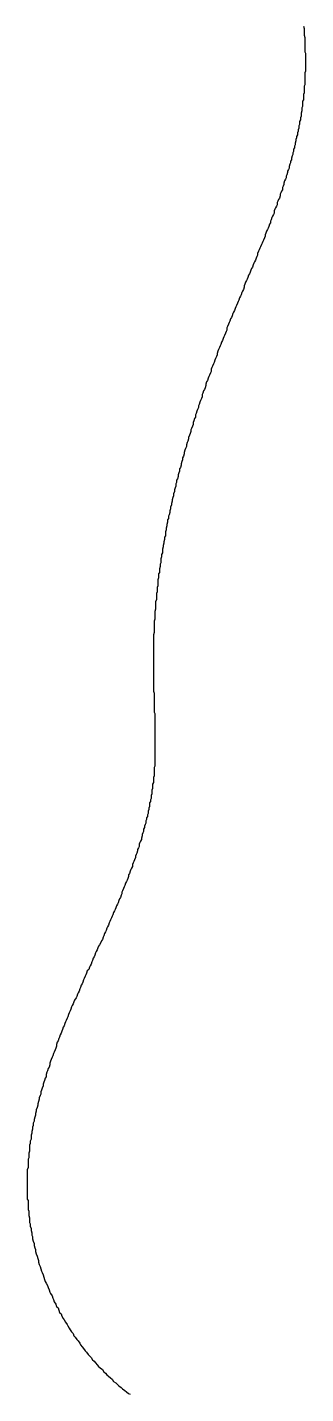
# Model space of a CAD drawing. Header units: millimetres. Extents: x 111 to 2999, y 81 to 1941.
# Drawn here: x 950.42 to 954.13, y 822.22 to 840.43 of the extents above; entities that cross this region are included whole.
import ezdxf

# ---------------------------------------------------------------- set-up
doc = ezdxf.new("R2010")
doc.units = ezdxf.units.MM
doc.layers.add('DRAW', color=7, linetype='Continuous')

msp = doc.modelspace()

# ---------------------------------------------------------------- linework, layer by layer
at = {"layer": 'DRAW'}
msp.add_polyline3d([(954.1, 840.443, 0), (954.11, 840.413, 0), (954.11, 840.393, 0), (954.11, 840.373, 0), (954.11, 840.343, 0), (954.11, 840.323, 0), (954.12, 840.293, 0), (954.12, 840.273, 0), (954.12, 840.243, 0), (954.12, 840.223, 0), (954.12, 840.193, 0), (954.12, 840.173, 0), (954.12, 840.153, 0), (954.12, 840.123, 0), (954.12, 840.103, 0), (954.13, 840.083, 0), (954.13, 840.053, 0), (954.13, 840.033, 0), (954.13, 840.013, 0), (954.13, 839.983, 0), (954.13, 839.963, 0), (954.13, 839.943, 0), (954.13, 839.913, 0), (954.13, 839.893, 0), (954.13, 839.873, 0), (954.13, 839.843, 0), (954.12, 839.823, 0), (954.12, 839.803, 0), (954.12, 839.783, 0), (954.12, 839.753, 0), (954.12, 839.733, 0), (954.12, 839.713, 0), (954.12, 839.693, 0), (954.12, 839.663, 0), (954.11, 839.643, 0), (954.11, 839.623, 0), (954.11, 839.603, 0), (954.11, 839.573, 0), (954.11, 839.553, 0), (954.1, 839.533, 0), (954.1, 839.513, 0), (954.1, 839.483, 0), (954.1, 839.463, 0), (954.09, 839.443, 0), (954.09, 839.423, 0), (954.09, 839.393, 0), (954.09, 839.373, 0), (954.08, 839.353, 0), (954.08, 839.333, 0), (954.08, 839.313, 0), (954.07, 839.283, 0), (954.07, 839.263, 0), (954.07, 839.243, 0), (954.06, 839.223, 0), (954.06, 839.193, 0), (954.05, 839.173, 0), (954.05, 839.153, 0), (954.05, 839.133, 0), (954.04, 839.113, 0), (954.04, 839.083, 0), (954.03, 839.063, 0), (954.03, 839.043, 0), (954.02, 839.023, 0), (954.02, 838.993, 0), (954.01, 838.973, 0), (954.01, 838.953, 0), (954, 838.933, 0), (954, 838.913, 0), (953.99, 838.883, 0), (953.99, 838.863, 0), (953.98, 838.843, 0), (953.98, 838.823, 0), (953.97, 838.803, 0), (953.97, 838.773, 0), (953.96, 838.753, 0), (953.96, 838.733, 0), (953.95, 838.713, 0), (953.94, 838.683, 0), (953.94, 838.663, 0), (953.93, 838.643, 0), (953.93, 838.623, 0), (953.92, 838.603, 0), (953.91, 838.573, 0), (953.91, 838.553, 0), (953.9, 838.533, 0), (953.89, 838.513, 0), (953.89, 838.493, 0), (953.88, 838.463, 0), (953.87, 838.443, 0), (953.87, 838.423, 0), (953.86, 838.403, 0), (953.85, 838.383, 0), (953.84, 838.353, 0), (953.84, 838.333, 0), (953.83, 838.313, 0), (953.82, 838.293, 0), (953.82, 838.263, 0), (953.81, 838.243, 0), (953.8, 838.223, 0), (953.79, 838.203, 0), (953.79, 838.183, 0), (953.78, 838.153, 0), (953.77, 838.133, 0), (953.76, 838.113, 0), (953.75, 838.093, 0), (953.75, 838.063, 0), (953.74, 838.043, 0), (953.73, 838.023, 0), (953.72, 838.003, 0), (953.71, 837.983, 0), (953.71, 837.953, 0), (953.7, 837.933, 0), (953.69, 837.913, 0), (953.68, 837.893, 0), (953.67, 837.863, 0), (953.66, 837.843, 0), (953.66, 837.823, 0), (953.65, 837.803, 0), (953.64, 837.773, 0), (953.63, 837.753, 0), (953.62, 837.733, 0), (953.61, 837.713, 0), (953.6, 837.683, 0), (953.59, 837.663, 0), (953.59, 837.643, 0), (953.58, 837.623, 0), (953.57, 837.593, 0), (953.56, 837.573, 0), (953.55, 837.553, 0), (953.54, 837.533, 0), (953.53, 837.503, 0), (953.52, 837.483, 0), (953.51, 837.463, 0), (953.5, 837.443, 0), (953.49, 837.413, 0), (953.49, 837.393, 0), (953.48, 837.373, 0), (953.47, 837.353, 0), (953.46, 837.323, 0), (953.45, 837.303, 0), (953.44, 837.283, 0), (953.43, 837.263, 0), (953.42, 837.233, 0), (953.41, 837.213, 0), (953.4, 837.193, 0), (953.39, 837.163, 0), (953.38, 837.143, 0), (953.37, 837.123, 0), (953.36, 837.093, 0), (953.35, 837.073, 0), (953.34, 837.053, 0), (953.33, 837.033, 0), (953.32, 837.003, 0), (953.31, 836.983, 0), (953.31, 836.963, 0), (953.3, 836.933, 0), (953.29, 836.913, 0), (953.28, 836.893, 0), (953.27, 836.863, 0), (953.26, 836.843, 0), (953.25, 836.823, 0), (953.24, 836.793, 0), (953.23, 836.773, 0), (953.22, 836.753, 0), (953.21, 836.723, 0), (953.2, 836.703, 0), (953.19, 836.683, 0), (953.18, 836.653, 0), (953.17, 836.633, 0), (953.16, 836.613, 0), (953.15, 836.583, 0), (953.14, 836.563, 0), (953.13, 836.543, 0), (953.12, 836.513, 0), (953.11, 836.493, 0), (953.1, 836.473, 0), (953.09, 836.443, 0), (953.08, 836.423, 0), (953.08, 836.393, 0), (953.07, 836.373, 0), (953.06, 836.353, 0), (953.05, 836.323, 0), (953.04, 836.303, 0), (953.03, 836.283, 0), (953.02, 836.253, 0), (953.01, 836.233, 0), (953, 836.203, 0), (952.99, 836.183, 0), (952.98, 836.163, 0), (952.97, 836.133, 0), (952.96, 836.113, 0), (952.95, 836.083, 0), (952.95, 836.063, 0), (952.94, 836.043, 0), (952.93, 836.013, 0), (952.92, 835.993, 0), (952.91, 835.963, 0), (952.9, 835.943, 0), (952.89, 835.913, 0), (952.88, 835.893, 0), (952.87, 835.873, 0), (952.87, 835.843, 0), (952.86, 835.823, 0), (952.85, 835.793, 0), (952.84, 835.773, 0), (952.83, 835.753, 0), (952.82, 835.723, 0), (952.81, 835.703, 0), (952.8, 835.673, 0), (952.8, 835.653, 0), (952.79, 835.623, 0), (952.78, 835.603, 0), (952.77, 835.583, 0), (952.76, 835.553, 0), (952.75, 835.533, 0), (952.75, 835.503, 0), (952.74, 835.483, 0), (952.73, 835.453, 0), (952.72, 835.433, 0), (952.71, 835.403, 0), (952.7, 835.383, 0), (952.7, 835.363, 0), (952.69, 835.333, 0), (952.68, 835.313, 0), (952.67, 835.283, 0), (952.66, 835.263, 0), (952.66, 835.233, 0), (952.65, 835.213, 0), (952.64, 835.183, 0), (952.63, 835.163, 0), (952.63, 835.133, 0), (952.62, 835.113, 0), (952.61, 835.083, 0), (952.6, 835.063, 0), (952.6, 835.043, 0), (952.59, 835.013, 0), (952.58, 834.993, 0), (952.57, 834.963, 0), (952.57, 834.943, 0), (952.56, 834.913, 0), (952.55, 834.893, 0), (952.54, 834.863, 0), (952.54, 834.843, 0), (952.53, 834.813, 0), (952.52, 834.793, 0), (952.51, 834.763, 0), (952.51, 834.743, 0), (952.5, 834.713, 0), (952.49, 834.693, 0), (952.49, 834.663, 0), (952.48, 834.643, 0), (952.47, 834.613, 0), (952.47, 834.593, 0), (952.46, 834.563, 0), (952.45, 834.543, 0), (952.45, 834.513, 0), (952.44, 834.493, 0), (952.43, 834.463, 0), (952.43, 834.443, 0), (952.42, 834.413, 0), (952.41, 834.393, 0), (952.41, 834.363, 0), (952.4, 834.343, 0), (952.4, 834.313, 0), (952.39, 834.293, 0), (952.38, 834.263, 0), (952.38, 834.243, 0), (952.37, 834.213, 0), (952.37, 834.183, 0), (952.36, 834.163, 0), (952.35, 834.133, 0), (952.35, 834.113, 0), (952.34, 834.083, 0), (952.34, 834.063, 0), (952.33, 834.033, 0), (952.33, 834.013, 0), (952.32, 833.983, 0), (952.32, 833.963, 0), (952.31, 833.933, 0), (952.3, 833.913, 0), (952.3, 833.883, 0), (952.29, 833.863, 0), (952.29, 833.833, 0), (952.28, 833.803, 0), (952.28, 833.783, 0), (952.27, 833.753, 0), (952.27, 833.733, 0), (952.26, 833.703, 0), (952.26, 833.683, 0), (952.26, 833.653, 0), (952.25, 833.633, 0), (952.25, 833.603, 0), (952.24, 833.573, 0), (952.24, 833.553, 0), (952.23, 833.523, 0), (952.23, 833.503, 0), (952.22, 833.473, 0), (952.22, 833.453, 0), (952.22, 833.423, 0), (952.21, 833.403, 0), (952.21, 833.373, 0), (952.2, 833.343, 0), (952.2, 833.323, 0), (952.2, 833.293, 0), (952.19, 833.273, 0), (952.19, 833.243, 0), (952.18, 833.213, 0), (952.18, 833.193, 0), (952.18, 833.163, 0), (952.17, 833.143, 0), (952.17, 833.113, 0), (952.17, 833.093, 0), (952.16, 833.063, 0), (952.16, 833.033, 0), (952.16, 833.013, 0), (952.16, 832.983, 0), (952.15, 832.963, 0), (952.15, 832.933, 0), (952.15, 832.903, 0), (952.14, 832.883, 0), (952.14, 832.853, 0), (952.14, 832.833, 0), (952.14, 832.803, 0), (952.13, 832.773, 0), (952.13, 832.753, 0), (952.13, 832.723, 0), (952.13, 832.703, 0), (952.13, 832.673, 0), (952.12, 832.643, 0), (952.12, 832.623, 0), (952.12, 832.593, 0), (952.12, 832.573, 0), (952.12, 832.543, 0), (952.11, 832.513, 0), (952.11, 832.493, 0), (952.11, 832.463, 0), (952.11, 832.443, 0), (952.11, 832.413, 0), (952.11, 832.383, 0), (952.11, 832.363, 0), (952.1, 832.333, 0), (952.1, 832.303, 0), (952.1, 832.283, 0), (952.1, 832.253, 0), (952.1, 832.233, 0), (952.1, 832.203, 0), (952.1, 832.173, 0), (952.1, 832.153, 0), (952.1, 832.123, 0), (952.1, 832.093, 0), (952.1, 832.073, 0), (952.1, 832.043, 0), (952.1, 832.023, 0), (952.1, 831.993, 0), (952.1, 831.963, 0), (952.1, 831.943, 0), (952.1, 831.913, 0), (952.1, 831.883, 0), (952.1, 831.863, 0), (952.1, 831.833, 0), (952.1, 831.813, 0), (952.1, 831.783, 0), (952.1, 831.763, 0), (952.1, 831.733, 0), (952.1, 831.703, 0), (952.1, 831.683, 0), (952.1, 831.653, 0), (952.1, 831.633, 0), (952.1, 831.603, 0), (952.1, 831.583, 0), (952.11, 831.553, 0), (952.11, 831.533, 0), (952.11, 831.503, 0), (952.11, 831.483, 0), (952.11, 831.453, 0), (952.11, 831.433, 0), (952.11, 831.403, 0), (952.11, 831.383, 0), (952.11, 831.353, 0), (952.11, 831.333, 0), (952.11, 831.303, 0), (952.12, 831.283, 0), (952.12, 831.253, 0), (952.12, 831.233, 0), (952.12, 831.213, 0), (952.12, 831.183, 0), (952.12, 831.163, 0), (952.12, 831.133, 0), (952.12, 831.113, 0), (952.12, 831.093, 0), (952.12, 831.063, 0), (952.12, 831.043, 0), (952.12, 831.023, 0), (952.12, 830.993, 0), (952.12, 830.973, 0), (952.12, 830.953, 0), (952.12, 830.923, 0), (952.12, 830.903, 0), (952.12, 830.883, 0), (952.12, 830.853, 0), (952.12, 830.833, 0), (952.12, 830.813, 0), (952.12, 830.783, 0), (952.12, 830.763, 0), (952.12, 830.743, 0), (952.12, 830.723, 0), (952.12, 830.693, 0), (952.12, 830.673, 0), (952.12, 830.653, 0), (952.12, 830.633, 0), (952.12, 830.603, 0), (952.12, 830.583, 0), (952.11, 830.563, 0), (952.11, 830.543, 0), (952.11, 830.523, 0), (952.11, 830.493, 0), (952.11, 830.473, 0), (952.11, 830.453, 0), (952.1, 830.433, 0), (952.1, 830.413, 0), (952.1, 830.393, 0), (952.1, 830.363, 0), (952.09, 830.343, 0), (952.09, 830.323, 0), (952.09, 830.303, 0), (952.09, 830.283, 0), (952.08, 830.263, 0), (952.08, 830.243, 0), (952.08, 830.213, 0), (952.07, 830.193, 0), (952.07, 830.173, 0), (952.07, 830.153, 0), (952.06, 830.133, 0), (952.06, 830.113, 0), (952.05, 830.093, 0), (952.05, 830.063, 0), (952.05, 830.043, 0), (952.04, 830.023, 0), (952.04, 830.003, 0), (952.03, 829.983, 0), (952.03, 829.953, 0), (952.02, 829.933, 0), (952.02, 829.913, 0), (952.01, 829.893, 0), (952.01, 829.873, 0), (952, 829.853, 0), (952, 829.823, 0), (951.99, 829.803, 0), (951.98, 829.783, 0), (951.98, 829.763, 0), (951.97, 829.743, 0), (951.97, 829.713, 0), (951.96, 829.693, 0), (951.95, 829.673, 0), (951.95, 829.653, 0), (951.94, 829.623, 0), (951.94, 829.603, 0), (951.93, 829.583, 0), (951.92, 829.563, 0), (951.91, 829.543, 0), (951.91, 829.513, 0), (951.9, 829.493, 0), (951.89, 829.473, 0), (951.89, 829.453, 0), (951.88, 829.423, 0), (951.87, 829.403, 0), (951.86, 829.383, 0), (951.86, 829.363, 0), (951.85, 829.333, 0), (951.84, 829.313, 0), (951.83, 829.293, 0), (951.82, 829.273, 0), (951.82, 829.243, 0), (951.81, 829.223, 0), (951.8, 829.203, 0), (951.79, 829.183, 0), (951.78, 829.153, 0), (951.77, 829.133, 0), (951.77, 829.113, 0), (951.76, 829.083, 0), (951.75, 829.063, 0), (951.74, 829.043, 0), (951.73, 829.023, 0), (951.72, 828.993, 0), (951.71, 828.973, 0), (951.7, 828.953, 0), (951.69, 828.923, 0), (951.68, 828.903, 0), (951.68, 828.883, 0), (951.67, 828.863, 0), (951.66, 828.833, 0), (951.65, 828.813, 0), (951.64, 828.793, 0), (951.63, 828.763, 0), (951.62, 828.743, 0), (951.61, 828.723, 0), (951.6, 828.693, 0), (951.59, 828.673, 0), (951.58, 828.653, 0), (951.57, 828.633, 0), (951.56, 828.603, 0), (951.55, 828.583, 0), (951.54, 828.563, 0), (951.53, 828.533, 0), (951.52, 828.513, 0), (951.51, 828.493, 0), (951.5, 828.463, 0), (951.49, 828.443, 0), (951.48, 828.423, 0), (951.47, 828.393, 0), (951.46, 828.373, 0), (951.45, 828.353, 0), (951.44, 828.323, 0), (951.43, 828.303, 0), (951.42, 828.273, 0), (951.41, 828.253, 0), (951.4, 828.233, 0), (951.38, 828.203, 0), (951.37, 828.183, 0), (951.36, 828.163, 0), (951.35, 828.133, 0), (951.34, 828.113, 0), (951.33, 828.093, 0), (951.32, 828.063, 0), (951.31, 828.043, 0), (951.3, 828.023, 0), (951.29, 827.993, 0), (951.28, 827.973, 0), (951.27, 827.943, 0), (951.26, 827.923, 0), (951.25, 827.903, 0), (951.24, 827.873, 0), (951.22, 827.853, 0), (951.21, 827.823, 0), (951.2, 827.803, 0), (951.19, 827.783, 0), (951.18, 827.753, 0), (951.17, 827.733, 0), (951.16, 827.703, 0), (951.15, 827.683, 0), (951.14, 827.663, 0), (951.13, 827.633, 0), (951.12, 827.613, 0), (951.11, 827.583, 0), (951.1, 827.563, 0), (951.09, 827.543, 0), (951.08, 827.513, 0), (951.07, 827.493, 0), (951.05, 827.463, 0), (951.04, 827.443, 0), (951.03, 827.413, 0), (951.02, 827.393, 0), (951.01, 827.373, 0), (951, 827.343, 0), (950.99, 827.323, 0), (950.98, 827.293, 0), (950.97, 827.273, 0), (950.96, 827.243, 0), (950.95, 827.223, 0), (950.94, 827.193, 0), (950.93, 827.173, 0), (950.92, 827.153, 0), (950.91, 827.123, 0), (950.9, 827.103, 0), (950.89, 827.073, 0), (950.88, 827.053, 0), (950.87, 827.023, 0), (950.86, 827.003, 0), (950.85, 826.973, 0), (950.84, 826.953, 0), (950.83, 826.923, 0), (950.82, 826.903, 0), (950.81, 826.873, 0), (950.81, 826.853, 0), (950.8, 826.823, 0), (950.79, 826.803, 0), (950.78, 826.773, 0), (950.77, 826.753, 0), (950.76, 826.723, 0), (950.75, 826.703, 0), (950.74, 826.673, 0), (950.73, 826.653, 0), (950.72, 826.623, 0), (950.72, 826.603, 0), (950.71, 826.573, 0), (950.7, 826.553, 0), (950.69, 826.523, 0), (950.68, 826.503, 0), (950.67, 826.473, 0), (950.67, 826.443, 0), (950.66, 826.423, 0), (950.65, 826.393, 0), (950.64, 826.373, 0), (950.63, 826.343, 0), (950.63, 826.323, 0), (950.62, 826.293, 0), (950.61, 826.263, 0), (950.6, 826.243, 0), (950.6, 826.213, 0), (950.59, 826.193, 0), (950.58, 826.163, 0), (950.58, 826.143, 0), (950.57, 826.113, 0), (950.56, 826.083, 0), (950.56, 826.063, 0), (950.55, 826.033, 0), (950.54, 826.003, 0), (950.54, 825.983, 0), (950.53, 825.953, 0), (950.53, 825.933, 0), (950.52, 825.903, 0), (950.51, 825.873, 0), (950.51, 825.853, 0), (950.5, 825.823, 0), (950.5, 825.793, 0), (950.49, 825.773, 0), (950.49, 825.743, 0), (950.48, 825.713, 0), (950.48, 825.693, 0), (950.47, 825.663, 0), (950.47, 825.633, 0), (950.47, 825.613, 0), (950.46, 825.583, 0), (950.46, 825.553, 0), (950.45, 825.533, 0), (950.45, 825.503, 0), (950.45, 825.473, 0), (950.45, 825.453, 0), (950.44, 825.423, 0), (950.44, 825.393, 0), (950.44, 825.363, 0), (950.43, 825.343, 0), (950.43, 825.313, 0), (950.43, 825.283, 0), (950.43, 825.263, 0), (950.43, 825.233, 0), (950.42, 825.203, 0), (950.42, 825.173, 0), (950.42, 825.153, 0), (950.42, 825.123, 0), (950.42, 825.093, 0), (950.42, 825.063, 0), (950.42, 825.043, 0), (950.42, 825.013, 0), (950.42, 824.983, 0), (950.42, 824.953, 0), (950.42, 824.923, 0), (950.42, 824.903, 0), (950.42, 824.873, 0), (950.42, 824.843, 0), (950.42, 824.813, 0), (950.43, 824.793, 0), (950.43, 824.763, 0), (950.43, 824.733, 0), (950.43, 824.703, 0), (950.43, 824.673, 0), (950.44, 824.653, 0), (950.44, 824.623, 0), (950.44, 824.593, 0), (950.45, 824.563, 0), (950.45, 824.533, 0), (950.45, 824.503, 0), (950.46, 824.483, 0), (950.46, 824.453, 0), (950.47, 824.423, 0), (950.47, 824.393, 0), (950.48, 824.363, 0), (950.48, 824.333, 0), (950.49, 824.313, 0), (950.49, 824.283, 0), (950.5, 824.253, 0), (950.51, 824.223, 0), (950.51, 824.193, 0), (950.52, 824.163, 0), (950.53, 824.143, 0), (950.53, 824.113, 0), (950.54, 824.083, 0), (950.55, 824.053, 0), (950.56, 824.023, 0), (950.57, 823.993, 0), (950.57, 823.973, 0), (950.58, 823.943, 0), (950.59, 823.913, 0), (950.6, 823.883, 0), (950.61, 823.853, 0), (950.62, 823.833, 0), (950.63, 823.803, 0), (950.64, 823.773, 0), (950.65, 823.743, 0), (950.66, 823.713, 0), (950.67, 823.693, 0), (950.69, 823.663, 0), (950.7, 823.633, 0), (950.71, 823.603, 0), (950.72, 823.573, 0), (950.73, 823.553, 0), (950.75, 823.523, 0), (950.76, 823.493, 0), (950.77, 823.473, 0), (950.78, 823.443, 0), (950.8, 823.413, 0), (950.81, 823.383, 0), (950.83, 823.363, 0), (950.84, 823.333, 0), (950.85, 823.303, 0), (950.87, 823.283, 0), (950.88, 823.253, 0), (950.9, 823.223, 0), (950.91, 823.203, 0), (950.93, 823.173, 0), (950.95, 823.143, 0), (950.96, 823.123, 0), (950.98, 823.093, 0), (950.99, 823.073, 0), (951.01, 823.043, 0), (951.03, 823.023, 0), (951.04, 822.993, 0), (951.06, 822.973, 0), (951.08, 822.943, 0), (951.1, 822.923, 0), (951.12, 822.893, 0), (951.13, 822.873, 0), (951.15, 822.843, 0), (951.17, 822.823, 0), (951.19, 822.793, 0), (951.21, 822.773, 0), (951.23, 822.743, 0), (951.25, 822.723, 0), (951.27, 822.703, 0), (951.29, 822.673, 0), (951.31, 822.653, 0), (951.33, 822.633, 0), (951.35, 822.603, 0), (951.37, 822.583, 0), (951.39, 822.563, 0), (951.42, 822.543, 0), (951.44, 822.513, 0), (951.46, 822.493, 0), (951.48, 822.473, 0), (951.5, 822.453, 0), (951.53, 822.433, 0), (951.55, 822.413, 0), (951.57, 822.383, 0), (951.6, 822.363, 0), (951.62, 822.343, 0), (951.64, 822.323, 0), (951.67, 822.303, 0), (951.69, 822.283, 0), (951.72, 822.263, 0), (951.74, 822.243, 0), (951.77, 822.223, 0), (951.79, 822.213, 0)], dxfattribs=at)

doc.saveas('drawing.dxf')
